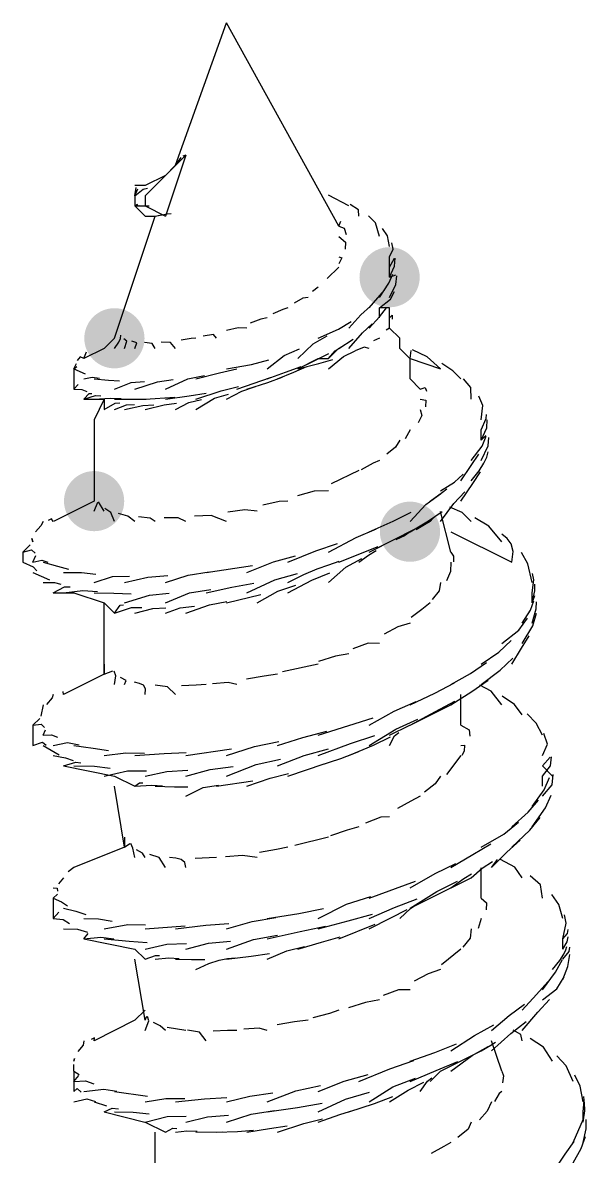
# Model space of a CAD drawing. Header units: millimetres. Extents: x 9 to 367, y 9 to 251.
# Drawn here: x 220.006 to 222.347, y 40.286 to 45 of the extents above; entities that cross this region are included whole.
import ezdxf

# ---------------------------------------------------------------- set-up
doc = ezdxf.new("R2010")
doc.units = ezdxf.units.MM
doc.layers.add('图层 1', color=7, linetype='Continuous')

msp = doc.modelspace()

# ---------------------------------------------------------------- hatches: boundary and pattern name
at = {"layer": '图层 1'}
h = msp.add_hatch(color=7, dxfattribs=at)
edge = h.paths.add_edge_path()
edge.add_arc((221.530333, 43.941859), 0.12506, 0, 360)
h = msp.add_hatch(color=7, dxfattribs=at)
edge = h.paths.add_edge_path()
edge.add_arc((220.387227, 43.687929), 0.12506, 0, 360)
h = msp.add_hatch(color=7, dxfattribs=at)
edge = h.paths.add_edge_path()
edge.add_arc((220.387227, 43.687929), 0.12506, 0, 360)
h = msp.add_hatch(color=7, dxfattribs=at)
edge = h.paths.add_edge_path()
edge.add_arc((220.387227, 43.687929), 0.12506, 0, 360)
h = msp.add_hatch(color=7, dxfattribs=at)
edge = h.paths.add_edge_path()
edge.add_arc((220.302843, 43.010631), 0.12506, 0, 360)
h = msp.add_hatch(color=7, dxfattribs=at)
edge = h.paths.add_edge_path()
edge.add_arc((221.615071, 42.883526), 0.12506, 0, 360)

# ---------------------------------------------------------------- linework, layer by layer
at = {"layer": '图层 1', "color": 7, "lineweight": 25}
for points in [[(220.641157, 44.407631), (220.853176, 45.000298)], [(221.318808, 44.153737), (220.853141, 45.000051)], [(220.683526, 44.45), (220.514545, 44.280667)], [(220.683526, 44.45), (220.599212, 44.196)], [(220.641157, 44.407631), (220.664837, 44.439866)], [(220.683526, 44.45), (220.671884, 44.445767)], [(220.641157, 44.407631), (220.599176, 44.365298), (220.51451, 44.322965), (220.472176, 44.322965)], [(220.472, 44.28049), (220.4776, 44.315195)], [(220.472, 44.28049), (220.478085, 44.313122)], [(220.472, 44.28049), (220.50644, 44.30836), (220.524211, 44.311888)], [(220.472, 44.28049), (220.484744, 44.309771)], [(220.472, 44.28049), (220.472, 44.23851)], [(220.514369, 44.28049), (220.514369, 44.23851)], [(221.361176, 44.238474), (221.27651, 44.283277)], [(220.472, 44.238474), (220.483598, 44.245618)], [(220.472, 44.238474), (220.485361, 44.24262)], [(220.472, 44.238474), (220.49277, 44.240415)], [(220.472, 44.238474), (220.512525, 44.238607), (220.531619, 44.238474)], [(220.472, 44.238474), (220.514333, 44.196141), (220.556667, 44.196141)], [(220.514369, 44.238474), (220.599035, 44.196141)], [(221.403192, 44.196106), (221.400987, 44.222211), (221.366503, 44.244084)], [(220.387227, 43.687929), (220.556561, 44.195929)], [(220.556737, 44.196106), (220.605729, 44.204793), (220.622707, 44.207395)], [(220.556737, 44.196106), (220.581608, 44.20056), (220.593779, 44.203161)], [(221.318808, 44.153737), (221.328068, 44.175477)], [(221.487929, 44.111333), (221.472143, 44.168131), (221.443127, 44.197411)], [(221.318808, 44.153737), (221.341033, 44.145976), (221.349499, 44.119165)], [(221.530333, 44.068965), (221.521558, 44.113812), (221.501406, 44.144106)], [(221.318808, 44.111333), (221.346677, 44.088006), (221.345972, 44.059122)], [(221.530333, 44.026596), (221.545459, 44.057817), (221.539153, 44.084804)], [(221.318808, 43.984228), (221.271183, 43.93625)], [(221.318808, 44.026596), (221.331861, 44.022892), (221.319513, 43.996963)], [(221.530333, 43.941859), (221.530333, 44.026526)], [(221.530333, 43.941859), (221.550309, 43.988073), (221.553617, 44.021587)], [(221.530333, 43.984228), (221.550486, 44.021578)], [(221.487929, 43.857439), (221.526691, 43.91675), (221.544021, 43.955159)], [(221.530333, 43.941859), (221.556836, 43.952045)], [(221.530333, 43.857439), (221.556395, 43.911502), (221.561025, 43.948103)], [(221.234035, 43.899808), (221.209694, 43.882874)], [(221.191667, 43.857439), (221.170103, 43.854088), (221.133458, 43.833803)], [(221.445561, 43.815071), (221.509766, 43.888096)], [(221.487929, 43.815071), (221.534584, 43.851186), (221.551077, 43.881746)], [(221.106929, 43.815071), (221.086998, 43.808147), (221.045899, 43.789318)], [(221.361176, 43.730333), (221.411359, 43.784749), (221.451487, 43.821703)], [(221.445561, 43.730333), (221.487806, 43.77765), (221.516822, 43.814647)], [(221.487929, 43.772702), (221.487929, 43.815035)], [(221.530333, 43.815071), (221.488, 43.815071)], [(221.657439, 43.476404), (221.615106, 43.518737), (221.615106, 43.603051), (221.572772, 43.645384), (221.572772, 43.688071), (221.530439, 43.730404), (221.530439, 43.815071)], [(221.022157, 43.772702), (220.996007, 43.76719), (220.951601, 43.75083)], [(221.234035, 43.687929), (221.317467, 43.725192), (221.371266, 43.757427)], [(221.530333, 43.772702), (221.541269, 43.784432), (221.540564, 43.767058)], [(220.810631, 43.687929), (220.799166, 43.702967), (220.755951, 43.696043)], [(220.937772, 43.730333), (220.900687, 43.731921), (220.852753, 43.71975)], [(221.361176, 43.645561), (221.417533, 43.709855), (221.458543, 43.748219)], [(221.530333, 43.730333), (221.515517, 43.721867)], [(220.387227, 43.687929), (220.344894, 43.645596), (220.26058, 43.603263)], [(220.387227, 43.645561), (220.405451, 43.671716), (220.413157, 43.687056), (220.413686, 43.700241)], [(220.429596, 43.645561), (220.438812, 43.675194), (220.426068, 43.685778)], [(220.472, 43.645561), (220.480467, 43.669021), (220.4593, 43.675547)], [(220.556737, 43.645561), (220.544037, 43.666639), (220.512287, 43.670255)], [(220.641157, 43.645561), (220.620255, 43.670784), (220.58189, 43.671666)], [(220.725894, 43.687929), (220.706403, 43.686298), (220.664158, 43.680168)], [(221.149298, 43.603192), (221.213371, 43.66484), (221.271359, 43.698442)], [(221.318808, 43.645561), (221.378427, 43.684014)], [(221.487929, 43.687929), (221.463941, 43.677346)], [(220.260474, 43.603192), (220.244732, 43.610733), (220.232958, 43.595784)], [(220.260474, 43.603192), (220.271587, 43.63115)], [(221.022157, 43.561176), (221.092051, 43.615769), (221.15586, 43.644432)], [(221.149298, 43.561176), (221.219545, 43.595352), (221.278415, 43.625029)], [(221.234035, 43.603192), (221.276369, 43.603192), (221.318702, 43.645526)], [(221.276404, 43.603192), (221.303568, 43.635868), (221.328615, 43.652934)], [(221.276404, 43.561176), (221.339198, 43.611624), (221.387176, 43.635613)], [(221.445561, 43.645561), (221.42413, 43.650808), (221.387352, 43.635683)], [(221.615071, 43.603192), (221.620186, 43.63653)], [(221.741859, 43.561176), (221.686914, 43.610698), (221.625089, 43.639846)], [(220.218071, 43.561176), (220.229183, 43.583137)], [(220.218071, 43.561176), (220.230418, 43.569996)], [(220.218071, 43.561176), (220.218071, 43.47651)], [(220.218071, 43.561176), (220.265696, 43.540363)], [(220.725894, 43.518808), (220.824055, 43.544516), (220.895228, 43.561494)], [(220.853, 43.561176), (220.956981, 43.578683), (221.028683, 43.598571)], [(221.022157, 43.518808), (221.097916, 43.546369), (221.162562, 43.571019)], [(221.064526, 43.518808), (221.132964, 43.546501), (221.186587, 43.571019)], [(221.149298, 43.561176), (221.233965, 43.603157)], [(221.149298, 43.561176), (221.236081, 43.583093), (221.29429, 43.599982)], [(221.615071, 43.603192), (221.741718, 43.561212)], [(221.826596, 43.518808), (221.793038, 43.552807), (221.747574, 43.582308)], [(220.260474, 43.518808), (220.294297, 43.526569), (220.32468, 43.52163)], [(220.302843, 43.518808), (220.363212, 43.514089), (220.407971, 43.510694)], [(220.472, 43.476404), (220.566633, 43.507007), (220.631103, 43.515915)], [(220.599106, 43.476404), (220.692239, 43.518737), (220.761031, 43.533554)], [(220.895404, 43.476404), (221.035457, 43.52544)], [(220.937772, 43.476404), (221.024512, 43.503876), (221.08347, 43.525793)], [(221.868965, 43.434035), (221.867862, 43.483777), (221.83792, 43.518702)], [(220.218071, 43.476404), (220.236724, 43.495233)], [(220.218071, 43.476404), (220.251452, 43.475522), (220.272398, 43.467232)], [(220.387227, 43.476404), (220.457298, 43.503788), (220.511758, 43.508154)], [(220.725894, 43.434035), (220.830096, 43.469622), (220.902283, 43.48801)], [(220.853, 43.434035), (220.9165, 43.46777), (220.97365, 43.486952)], [(221.657439, 43.476404), (221.678474, 43.482798), (221.683898, 43.46829)], [(220.260474, 43.434035), (220.281685, 43.458245), (220.293636, 43.458377)], [(220.260474, 43.434035), (220.308232, 43.449822), (220.331383, 43.448146)], [(220.260474, 43.434035), (220.344788, 43.434035)], [(220.302843, 43.434035), (220.369386, 43.439327), (220.415026, 43.43721)], [(220.344859, 43.434035), (220.302878, 43.349369), (220.302878, 43.307035), (220.302878, 43.264702), (220.302878, 43.180035), (220.302878, 43.137702), (220.302878, 43.095369), (220.302878, 43.010702)], [(220.344859, 43.434035), (220.344859, 43.391702)], [(220.344859, 43.391667), (220.390852, 43.418478), (220.409064, 43.419889)], [(220.387227, 43.434035), (220.463339, 43.434256), (220.518814, 43.434741)], [(220.514369, 43.434035), (220.638546, 43.442502)], [(220.599106, 43.434035), (220.69828, 43.449205), (220.768086, 43.460141)], [(220.641157, 43.391667), (220.696896, 43.421432), (220.74946, 43.432942)], [(220.725894, 43.391667), (220.802271, 43.438322), (220.860655, 43.455872)], [(221.657439, 43.434035), (221.68134, 43.430904), (221.679311, 43.402638)], [(221.911333, 43.349298), (221.917683, 43.407903), (221.90075, 43.447723)], [(220.387227, 43.391667), (220.437278, 43.411466), (220.471189, 43.412481)], [(220.429596, 43.391667), (220.505928, 43.408424), (220.551304, 43.411422)], [(220.514369, 43.391667), (220.593523, 43.411378), (220.644896, 43.418125)], [(221.657439, 43.391667), (221.664098, 43.366708), (221.649325, 43.335928)], [(221.911333, 43.306929), (221.931618, 43.354731), (221.932853, 43.370782)], [(221.911333, 43.264526), (221.933823, 43.315987), (221.935675, 43.349192)], [(221.615071, 43.306929), (221.594962, 43.269888)], [(221.868965, 43.180141), (221.914694, 43.238879), (221.931054, 43.280683)], [(221.911333, 43.264526), (221.911333, 43.306859)], [(221.911333, 43.264526), (221.929678, 43.282914)], [(221.572702, 43.264526), (221.555239, 43.235465), (221.518727, 43.205612)], [(221.911333, 43.180141), (221.940041, 43.241172), (221.943083, 43.275744)], [(221.826596, 43.095404), (221.869547, 43.158507), (221.900327, 43.205471)], [(221.868965, 43.095404), (221.901773, 43.136574), (221.922411, 43.16812), (221.934052, 43.193382), (221.939873, 43.215701)], [(221.403192, 43.137773), (221.287481, 43.082739)], [(221.487929, 43.180141), (221.46275, 43.168367), (221.412435, 43.140983)], [(221.741859, 43.053), (221.8002, 43.089821), (221.836051, 43.122144)], [(221.826596, 43.010631), (221.87572, 43.083789), (221.907382, 43.13234)], [(221.276404, 43.053), (221.217137, 43.052471), (221.148346, 43.032892)], [(221.615071, 42.925894), (221.681525, 42.996273), (221.741365, 43.041253)], [(221.69949, 43.010631), (221.750202, 43.047497), (221.768635, 43.062137)], [(221.741859, 42.925894), (221.796716, 43.00108), (221.843106, 43.049014)], [(220.302843, 43.010631), (220.13351, 42.925965)], [(220.302843, 42.968263), (220.318101, 43.006936)], [(220.344859, 42.968263), (220.321223, 43.007421)], [(221.106929, 43.010631), (221.071255, 43.009176), (221.003566, 42.993698)], [(220.387227, 42.925894), (220.372852, 42.963553), (220.347364, 42.980575)], [(220.472, 42.925894), (220.443072, 42.948604), (220.403561, 42.959408)], [(220.853, 42.925894), (220.789191, 42.950456), (220.720356, 42.947766)], [(220.980141, 42.968263), (220.928591, 42.97501), (220.858786, 42.965088)], [(221.445561, 42.883526), (221.545176, 42.926873), (221.620186, 42.964664)], [(221.615071, 42.883526), (221.691315, 42.929122), (221.748773, 42.967839)], [(221.784227, 42.799106), (221.741894, 42.968086)], [(221.868965, 42.925894), (221.831085, 42.963156), (221.78077, 42.985866)], [(220.090965, 42.925894), (220.081131, 42.908476), (220.058862, 42.882855)], [(220.133333, 42.925894), (220.126366, 42.93661), (220.112519, 42.930127)], [(220.556737, 42.925894), (220.535703, 42.940446), (220.486887, 42.946003)], [(220.683526, 42.925894), (220.652481, 42.940843), (220.59392, 42.941769)], [(221.69949, 42.925894), (221.674708, 42.911959), (221.640929, 42.891675)], [(221.69949, 42.925894), (221.710647, 42.939785)], [(221.996106, 42.841474), (221.941866, 42.906253), (221.883922, 42.941663)], [(221.276404, 42.799106), (221.391189, 42.858725), (221.476076, 42.895061)], [(221.445561, 42.799106), (221.551526, 42.852067), (221.627594, 42.891534)], [(221.445561, 42.799106), (221.530227, 42.841439), (221.614894, 42.88342)], [(221.615071, 42.883526), (221.592449, 42.866857), (221.555804, 42.849659)], [(221.615071, 42.883526), (221.630813, 42.893271)], [(221.784227, 42.883526), (222.03858, 42.756878)], [(222.038474, 42.756737), (222.043033, 42.800879), (222.034991, 42.832584), (222.018283, 42.855559), (221.996847, 42.873507)], [(220.006192, 42.799106), (220.036796, 42.829445)], [(220.006192, 42.799106), (220.042749, 42.807572), (220.058403, 42.793814)], [(221.106929, 42.756737), (221.223478, 42.804009), (221.314363, 42.834348)], [(221.318808, 42.756737), (221.483202, 42.822001)], [(220.006192, 42.799106), (220.006192, 42.756772)], [(220.048596, 42.756737), (220.061208, 42.784739)], [(220.048596, 42.756737), (220.085505, 42.765601), (220.111038, 42.756737)], [(220.937772, 42.714369), (221.047442, 42.758289), (221.139914, 42.78316)], [(221.106929, 42.672), (221.174023, 42.705536), (221.229608, 42.72915), (221.277387, 42.746414), (221.321066, 42.7609)], [(221.276404, 42.672), (221.348459, 42.735676), (221.414693, 42.771836)], [(221.403192, 42.756737), (221.443144, 42.786018), (221.474101, 42.804715)], [(221.784227, 42.799106), (221.796178, 42.782128), (221.795164, 42.758536)], [(222.122859, 42.672), (222.105044, 42.750581), (222.077703, 42.796883)], [(220.006192, 42.756737), (220.049055, 42.73804), (220.065459, 42.720401)], [(220.048596, 42.714369), (220.118093, 42.683324)], [(220.090965, 42.756737), (220.15054, 42.740113), (220.196092, 42.727457)], [(220.175702, 42.714369), (220.250359, 42.714016), (220.310463, 42.707313)], [(220.599106, 42.672), (220.693518, 42.703441), (220.780786, 42.716097)], [(220.768263, 42.714369), (220.960174, 42.743649)], [(221.106929, 42.629596), (221.207427, 42.681719), (221.28226, 42.712146)], [(221.784227, 42.756737), (221.782905, 42.717579), (221.766236, 42.679479)], [(220.090965, 42.672), (220.137752, 42.672176), (220.164695, 42.664944)], [(220.302843, 42.672), (220.378999, 42.697003), (220.449599, 42.698458)], [(220.429596, 42.672), (220.526434, 42.694842), (220.608454, 42.701281)], [(220.768263, 42.629596), (220.875243, 42.653453), (220.966877, 42.670166)], [(220.937772, 42.629596), (221.053792, 42.683571), (221.147323, 42.710029)], [(221.741859, 42.672), (221.735862, 42.637692), (221.706581, 42.601797)], [(222.122859, 42.629596), (222.1289, 42.683439), (222.124623, 42.710029)], [(222.122859, 42.587227), (222.133178, 42.637851), (222.133442, 42.665191)], [(220.133333, 42.629596), (220.1799, 42.654864), (220.203183, 42.653938)], [(220.133333, 42.629596), (220.218, 42.629596), (220.345, 42.587263)], [(220.175702, 42.629596), (220.256664, 42.639165), (220.317519, 42.634182)], [(220.302843, 42.629596), (220.385349, 42.627435), (220.457007, 42.62501)], [(220.429596, 42.587227), (220.532695, 42.62008), (220.615157, 42.627797)], [(220.599106, 42.587227), (220.699515, 42.628679), (220.787489, 42.642614)], [(220.853, 42.587227), (220.995522, 42.6218)], [(220.980141, 42.587227), (221.066307, 42.63622), (221.140302, 42.661664)], [(222.122859, 42.587227), (222.122859, 42.629561)], [(222.122859, 42.587227), (222.133089, 42.618272)], [(220.344859, 42.290965), (220.344859, 42.587298)], [(220.344859, 42.587227), (220.387192, 42.544894)], [(220.387227, 42.544859), (220.410996, 42.577403), (220.424975, 42.579784)], [(220.599106, 42.544859), (220.660445, 42.566687), (220.720461, 42.574492)], [(220.683526, 42.544859), (220.782612, 42.57877), (220.853917, 42.592837)], [(221.69949, 42.587227), (221.663816, 42.560505), (221.61941, 42.526902)], [(222.08049, 42.502843), (222.115856, 42.556553), (222.129526, 42.595976)], [(222.122859, 42.502843), (222.139484, 42.563036), (222.140498, 42.591743)], [(220.387227, 42.544859), (220.458356, 42.56876), (220.501175, 42.568848)], [(220.472, 42.544859), (220.547362, 42.5636), (220.600764, 42.566731)], [(221.996106, 42.418071), (222.06772, 42.473721), (222.10335, 42.524609)], [(222.08049, 42.418071), (222.125646, 42.492639), (222.14011, 42.544718)], [(221.615071, 42.502843), (221.564535, 42.487409), (221.508179, 42.457687)], [(221.911333, 42.333333), (221.983917, 42.382149), (222.035864, 42.4307)], [(222.038474, 42.333333), (222.078912, 42.398818), (222.110088, 42.450808)], [(221.487929, 42.418071), (221.441407, 42.420055), (221.378216, 42.395846)], [(221.361176, 42.375702), (221.305085, 42.36556), (221.235235, 42.343246)], [(221.784227, 42.248596), (221.866248, 42.294413), (221.933452, 42.339966)], [(221.911333, 42.248596), (221.989915, 42.307334), (222.042567, 42.357604)], [(220.344859, 42.290965), (220.175878, 42.206298)], [(220.344859, 42.333333), (220.344859, 42.291)], [(220.344859, 42.290965), (220.380489, 42.304855)], [(220.387227, 42.248596), (220.393357, 42.284491), (220.386522, 42.302924)], [(221.064526, 42.290965), (221.008698, 42.283204), (220.936467, 42.270151)], [(221.234035, 42.333333), (221.085516, 42.301231)], [(220.429596, 42.248596), (220.436519, 42.264074), (220.413016, 42.277171)], [(220.514369, 42.206192), (220.516755, 42.23076), (220.507534, 42.245042), (220.490705, 42.252775), (220.470271, 42.257698)], [(220.641157, 42.206192), (220.607599, 42.238339), (220.555785, 42.245351)], [(220.768263, 42.248596), (220.726547, 42.245201), (220.665252, 42.242599)], [(220.895404, 42.248596), (220.860391, 42.256578), (220.794157, 42.251066)], [(221.615071, 42.163824), (221.718214, 42.212242), (221.799926, 42.25484)], [(221.784227, 42.163824), (221.872113, 42.219386), (221.940155, 42.266482)], [(221.996106, 42.163824), (221.952273, 42.219739), (221.905795, 42.246021)], [(220.133333, 42.206192), (220.129056, 42.192125), (220.104406, 42.165623)], [(220.175702, 42.206192), (220.174952, 42.219377)], [(221.826596, 42.079439), (221.826596, 42.206086)], [(222.08049, 42.121808), (222.049446, 42.165464), (221.998293, 42.200124)], [(220.090965, 42.163824), (220.08144, 42.116199)], [(221.445561, 42.079439), (221.549851, 42.137824), (221.640647, 42.177159)], [(221.615071, 42.079439), (221.721433, 42.136104), (221.801337, 42.178217)], [(221.615071, 42.079439), (221.784051, 42.163753)], [(221.784227, 42.163824), (221.802131, 42.178067)], [(220.048596, 42.079439), (220.077392, 42.106559)], [(221.234035, 42.037071), (221.361432, 42.077905), (221.461577, 42.109743)], [(221.445561, 41.994667), (221.555892, 42.062973), (221.647702, 42.104028)], [(222.165263, 42.037071), (222.138804, 42.086856), (222.101763, 42.126323)], [(220.048596, 42.079439), (220.083124, 42.083673), (220.097279, 42.069914)], [(220.048596, 42.079439), (220.048596, 41.994773)], [(220.090965, 42.037071), (220.101239, 42.05956)], [(221.064526, 41.994667), (221.169477, 42.028357), (221.269137, 42.053581)], [(221.530333, 42.037071), (221.615, 42.079404)], [(221.826596, 42.079439), (221.861433, 42.060125), (221.862932, 42.032873)], [(220.048596, 41.994667), (220.089121, 42.008778), (220.103982, 41.996431)], [(220.090965, 42.037071), (220.125846, 42.039408), (220.150937, 42.029309)], [(220.133333, 41.994667), (220.192776, 42.006308), (220.240578, 41.996783)], [(220.853, 41.952298), (220.969725, 41.99053), (221.070311, 42.010506)], [(221.234035, 41.952298), (221.367606, 42.00301), (221.468632, 42.036259)], [(221.361176, 41.952298), (221.464099, 41.996042), (221.534743, 42.030262)], [(221.530333, 41.994667), (221.551059, 42.034707), (221.568081, 42.048289)], [(222.165263, 41.952298), (222.186209, 42.000364), (222.170907, 42.043667)], [(220.090965, 41.994667), (220.15764, 41.955861)], [(220.218071, 41.994667), (220.298283, 41.983069), (220.362357, 41.973853)], [(220.344859, 41.952298), (220.435302, 41.964072), (220.512781, 41.962881)], [(220.472, 41.952298), (220.593752, 41.961029), (220.685078, 41.964998)], [(220.683526, 41.952298), (220.87332, 41.980873)], [(221.064526, 41.909929), (221.175518, 41.953497), (221.276192, 41.980132)], [(221.234035, 41.909929), (221.327433, 41.940886), (221.40231, 41.969196)], [(221.826596, 41.994667), (221.842085, 41.995808), (221.840388, 41.971499), (221.830477, 41.953392)], [(220.133333, 41.952298), (220.183472, 41.942508), (220.215883, 41.93219)], [(220.175702, 41.909929), (220.226722, 41.92479), (220.247316, 41.922982)], [(220.175702, 41.909929), (220.387369, 41.867596)], [(220.218071, 41.909929), (220.304237, 41.908254), (220.369765, 41.900757)], [(220.853, 41.867561), (220.975811, 41.915671), (221.077719, 41.937058)], [(221.106929, 41.867561), (221.257918, 41.917655)], [(221.826596, 41.952298), (221.766271, 41.874334)], [(222.165263, 41.867561), (222.198733, 41.910115), (222.202304, 41.947641)], [(222.165263, 41.909929), (222.197498, 41.946354)], [(222.207631, 41.867561), (222.165298, 41.909894)], [(220.344859, 41.867561), (220.441608, 41.88908), (220.519837, 41.889433)], [(220.387227, 41.867561), (220.471894, 41.825228)], [(220.514369, 41.867561), (220.605385, 41.886434), (220.692169, 41.89155)], [(220.683526, 41.867561), (220.785434, 41.895033), (220.880728, 41.907425)], [(220.937772, 41.825192), (221.033904, 41.858442), (221.110986, 41.877403)], [(221.741859, 41.867561), (221.719722, 41.834576), (221.675889, 41.800533)], [(222.165263, 41.783141), (222.205083, 41.830369), (222.209713, 41.874158)], [(222.165263, 41.825192), (222.165263, 41.867526)], [(220.429596, 41.571263), (220.387263, 41.825263)], [(220.472, 41.825192), (220.4918, 41.839303), (220.505514, 41.838598)], [(220.472, 41.825192), (220.541982, 41.829426), (220.587358, 41.826251)], [(220.556737, 41.825192), (220.636289, 41.822899), (220.692557, 41.822723)], [(220.683526, 41.783141), (220.755184, 41.819742), (220.819698, 41.829355)], [(220.810631, 41.825192), (220.962326, 41.84777)], [(222.122859, 41.740772), (222.172115, 41.809608), (222.19412, 41.861775)], [(221.657439, 41.783141), (221.618545, 41.762504), (221.563247, 41.732341)], [(222.122859, 41.656035), (222.178069, 41.734617), (222.201528, 41.788327)], [(222.038474, 41.656035), (222.106472, 41.716537), (222.148541, 41.767513)], [(221.530333, 41.698404), (221.4936, 41.695934), (221.430144, 41.67124)], [(221.911333, 41.571263), (222.00526, 41.626164), (222.06585, 41.674979)], [(222.038474, 41.571263), (222.112911, 41.641686), (222.155597, 41.694382)], [(221.403192, 41.656035), (221.354641, 41.641792), (221.284659, 41.619346)], [(220.429596, 41.613667), (220.429596, 41.571333)], [(220.429596, 41.571263), (220.45116, 41.587535)], [(220.472, 41.528894), (220.463136, 41.567744), (220.455067, 41.58675)], [(221.276404, 41.613667), (221.136704, 41.579094)], [(221.784227, 41.486526), (221.876743, 41.540501), (221.950739, 41.586009)], [(221.953737, 41.486526), (222.016708, 41.55126), (222.073329, 41.601178)], [(220.429596, 41.571263), (220.217929, 41.486596)], [(220.514369, 41.528894), (220.504182, 41.547195), (220.479444, 41.560997)], [(220.599106, 41.486526), (220.572868, 41.528109), (220.534195, 41.540853)], [(220.980141, 41.528894), (220.91867, 41.537052), (220.849261, 41.531716)], [(221.106929, 41.571263), (221.060098, 41.562223), (220.990513, 41.549743)], [(220.218071, 41.486526), (220.194434, 41.468534)], [(220.683526, 41.486526), (220.679502, 41.508508), (220.664564, 41.520304), (220.64235, 41.525618), (220.616498, 41.528153)], [(220.810631, 41.528894), (220.781086, 41.526645), (220.722437, 41.524661)], [(221.615071, 41.402141), (221.719757, 41.46154), (221.805923, 41.503741)], [(221.868965, 41.44451), (221.914297, 41.483712), (221.957512, 41.512596)], [(221.911333, 41.359737), (221.911333, 41.486384)], [(221.953737, 41.486526), (221.979181, 41.519951)], [(222.08049, 41.44451), (222.049887, 41.488607), (221.991237, 41.521062)], [(220.175702, 41.44451), (220.155241, 41.418757)], [(221.69949, 41.359737), (221.868824, 41.444404)], [(221.784227, 41.402141), (221.838114, 41.441564), (221.870305, 41.460349)], [(222.165263, 41.359737), (222.15662, 41.414903), (222.11411, 41.452871)], [(220.133333, 41.402141), (220.149076, 41.401568), (220.151325, 41.38803)], [(221.445561, 41.359737), (221.637472, 41.42994)], [(221.615071, 41.317369), (221.725931, 41.386645), (221.812979, 41.430258)], [(220.133333, 41.359737), (220.150355, 41.375656)], [(220.133333, 41.359737), (220.133333, 41.275071)], [(220.133333, 41.359737), (220.167641, 41.344965), (220.192953, 41.327282)], [(221.234035, 41.275), (221.351775, 41.334928), (221.452052, 41.367075)], [(221.445561, 41.275), (221.550865, 41.320905), (221.644527, 41.356492)], [(221.615071, 41.317369), (221.699384, 41.359702)], [(221.911333, 41.359737), (221.932324, 41.340379), (221.931089, 41.311759)], [(222.25, 41.275), (222.233375, 41.3329), (222.203786, 41.375189)], [(220.133333, 41.275), (220.156352, 41.300929)], [(220.175702, 41.317369), (220.227207, 41.305242), (220.26813, 41.291263)], [(221.022157, 41.275), (221.152729, 41.295373), (221.256049, 41.316275)], [(221.445561, 41.232631), (221.53477, 41.277831), (221.603605, 41.312712)], [(221.572702, 41.275), (221.616623, 41.316716), (221.63726, 41.330386)], [(220.133333, 41.275), (220.173815, 41.27037), (220.200008, 41.253833)], [(220.260474, 41.275), (220.321108, 41.273545), (220.377244, 41.264417)], [(220.344859, 41.232631), (220.442622, 41.250358), (220.516309, 41.248506)], [(220.641157, 41.232631), (220.766922, 41.246787), (220.863054, 41.254856)], [(220.853, 41.232631), (220.959098, 41.262485), (221.057258, 41.278845)], [(221.234035, 41.232631), (221.357948, 41.265396), (221.459107, 41.293662)], [(221.318808, 41.190263), (221.470855, 41.251293)], [(221.911333, 41.275), (221.898281, 41.233725)], [(222.25, 41.190263), (222.263626, 41.25535), (222.257408, 41.289746)], [(220.175702, 41.232631), (220.233513, 41.230382), (220.275185, 41.217815)], [(220.260474, 41.190263), (220.278202, 41.212708)], [(220.514369, 41.232631), (220.680527, 41.244979)], [(220.853, 41.147859), (220.965139, 41.18759), (221.064314, 41.205362)], [(221.022157, 41.190263), (221.158814, 41.220513), (221.263457, 41.242827)], [(221.868965, 41.232631), (221.865084, 41.192723), (221.834745, 41.155726)], [(222.25, 41.190263), (222.269491, 41.213282), (222.271519, 41.229421)], [(220.260474, 41.190263), (220.331118, 41.198024), (220.384299, 41.190968)], [(220.260474, 41.190263), (220.472141, 41.147929)], [(220.344859, 41.190263), (220.448664, 41.180914), (220.523364, 41.174741)], [(220.514369, 41.147859), (220.604371, 41.168011), (220.68723, 41.171495)], [(220.683526, 41.147859), (220.778246, 41.171892), (220.869792, 41.181373)], [(221.022157, 41.10549), (221.103031, 41.140062), (221.177026, 41.15876)], [(221.149298, 41.147859), (221.247988, 41.17639), (221.324981, 41.199364)], [(222.207631, 41.063474), (222.237039, 41.100687), (222.254242, 41.126489), (222.263045, 41.144685), (222.267251, 41.159077)], [(222.25, 41.147859), (222.268521, 41.177404), (222.272225, 41.199012)], [(222.25, 41.147859), (222.25, 41.190192)], [(222.25, 41.10549), (222.275929, 41.138299), (222.278575, 41.15629)], [(220.472, 41.147859), (220.514333, 41.105526)], [(220.514369, 41.10549), (220.557496, 41.121189), (220.574694, 41.121012)], [(220.556737, 41.10549), (220.613138, 41.111267), (220.656573, 41.108313)], [(220.725894, 41.063474), (220.779053, 41.088191), (220.821762, 41.101927), (220.857458, 41.10852), (220.889583, 41.111805)], [(220.853, 41.10549), (220.955658, 41.118852), (221.0308, 41.129832)], [(221.826596, 41.147859), (221.745457, 41.082242)], [(222.25, 41.021106), (222.271387, 41.076095), (222.279281, 41.125528)], [(220.514369, 40.851596), (220.472035, 41.105596)], [(220.641157, 41.10549), (220.7077, 41.104873), (220.762865, 41.104785)], [(221.741859, 41.063474), (221.689868, 41.044557), (221.632851, 41.014791)], [(222.165263, 40.978737), (222.218841, 41.051939), (222.248871, 41.105032)], [(222.165263, 40.936333), (222.224882, 40.982415), (222.255927, 41.031936)], [(221.615071, 40.978737), (221.566696, 40.978825), (221.50324, 40.955101)], [(222.08049, 40.893965), (222.14033, 40.95967), (222.187735, 41.011087)], [(221.487929, 40.936333), (221.429809, 40.925309), (221.359518, 40.903172)], [(222.08049, 40.809228), (222.146372, 40.885075), (222.19479, 40.937639)], [(220.514369, 40.893965), (220.472035, 40.851631)], [(221.318808, 40.893965), (221.280928, 40.880383), (221.211563, 40.862567)], [(221.953737, 40.809228), (222.027291, 40.871272), (222.091321, 40.919294)], [(220.472, 40.851596), (220.303019, 40.766929)], [(220.514369, 40.851596), (220.522218, 40.869103)], [(220.514369, 40.809228), (220.529494, 40.848827), (220.524246, 40.867789)], [(220.599106, 40.809228), (220.576793, 40.828586), (220.549717, 40.842389)], [(221.191667, 40.851596), (221.135487, 40.845158), (221.063961, 40.832899)], [(221.784227, 40.724808), (221.883402, 40.787999), (221.962733, 40.833463)], [(221.953737, 40.724808), (222.033553, 40.796466), (222.098023, 40.846163)], [(220.302843, 40.766859), (220.304872, 40.779382), (220.290496, 40.771798)], [(220.683526, 40.809228), (220.605914, 40.82228)], [(220.768263, 40.766859), (220.740261, 40.802181), (220.690299, 40.810251)], [(220.895404, 40.809228), (220.857392, 40.808963), (220.797684, 40.807111)], [(221.022157, 40.809228), (220.98904, 40.819414), (220.924437, 40.814519)], [(222.08049, 40.766859), (222.075022, 40.793141), (222.043096, 40.810956)], [(220.260474, 40.766859), (220.256991, 40.748735), (220.23578, 40.721351)], [(221.615071, 40.682439), (221.718258, 40.717364), (221.807687, 40.754406)], [(221.784227, 40.640071), (221.873701, 40.705379), (221.939097, 40.742376)], [(221.911333, 40.724808), (221.951065, 40.748929), (221.969894, 40.760086)], [(221.996106, 40.640071), (221.953772, 40.766718)], [(222.207631, 40.682439), (222.169443, 40.740207), (222.114851, 40.776278)], [(221.403192, 40.597702), (221.531824, 40.65053), (221.631087, 40.684838)], [(221.741859, 40.640071), (221.911192, 40.724737)], [(222.292369, 40.597702), (222.264058, 40.66301), (222.224635, 40.704241)], [(220.218071, 40.640071), (220.219305, 40.667411)], [(220.218071, 40.640071), (220.218071, 40.555404)], [(220.218071, 40.640071), (220.241354, 40.626665)], [(221.615071, 40.597702), (221.724255, 40.642593), (221.81439, 40.680605)], [(221.69949, 40.597702), (221.741824, 40.640035)], [(221.996106, 40.640071), (222.003161, 40.621065), (221.999634, 40.59174)], [(220.218071, 40.597702), (220.239722, 40.621779)], [(220.218071, 40.597702), (220.267636, 40.59973), (220.301326, 40.587471)], [(221.234035, 40.555333), (221.340971, 40.599034), (221.440763, 40.626594)], [(221.445561, 40.512929), (221.543236, 40.575636), (221.63853, 40.611354)], [(221.530333, 40.512929), (221.607459, 40.560599), (221.673208, 40.594774)], [(221.657439, 40.555333), (221.687734, 40.598901), (221.706122, 40.612836)], [(222.334737, 40.512929), (222.322081, 40.57762), (222.299107, 40.622996)], [(220.218071, 40.555333), (220.23302, 40.56843), (220.248762, 40.553217)], [(220.260474, 40.555333), (220.343598, 40.56552), (220.397352, 40.556392)], [(220.387227, 40.555333), (220.524458, 40.535578)], [(220.853, 40.512929), (220.949617, 40.536301), (221.044911, 40.549618)], [(221.022157, 40.512929), (221.141131, 40.559011), (221.242643, 40.581016)], [(221.234035, 40.470561), (221.347101, 40.524404), (221.447466, 40.553111)], [(221.996106, 40.555333), (221.985611, 40.547175), (221.96612, 40.514411)], [(220.218071, 40.512929), (220.272795, 40.525365), (220.308734, 40.513988)], [(220.302843, 40.512929), (220.353996, 40.496702)], [(220.514369, 40.512929), (220.600314, 40.526732), (220.679116, 40.527041)], [(220.641157, 40.512929), (220.761983, 40.525674), (220.854235, 40.531274)], [(221.022157, 40.470561), (221.147349, 40.489479), (221.250051, 40.507602)], [(221.361176, 40.470561), (221.467318, 40.506015), (221.543563, 40.535119)], [(221.953737, 40.512929), (221.935393, 40.474168), (221.90329, 40.437788)], [(222.334737, 40.470561), (222.338353, 40.518142), (222.337207, 40.534766)], [(222.334737, 40.428192), (222.340734, 40.475156), (222.340382, 40.511801)], [(220.344859, 40.470561), (220.377667, 40.486127), (220.404126, 40.482908)], [(220.344859, 40.470561), (220.514192, 40.428227)], [(220.387227, 40.470561), (220.465456, 40.469017), (220.531514, 40.462447)], [(220.514369, 40.428192), (220.606444, 40.451872), (220.685819, 40.453592)], [(220.683526, 40.428192), (220.773528, 40.450814), (220.861678, 40.457826)], [(220.853, 40.428192), (220.955879, 40.461574), (221.051614, 40.47617)], [(221.234035, 40.428192), (221.32395, 40.459678), (221.399841, 40.483226)], [(222.334737, 40.428192), (222.334737, 40.470526)], [(220.514369, 40.428192), (220.599035, 40.386212)], [(220.599106, 40.386176), (220.629886, 40.402889), (220.646378, 40.402404)], [(220.937772, 40.386176), (221.031347, 40.401434), (221.104284, 40.412988)], [(221.064526, 40.386176), (221.173402, 40.42313), (221.251851, 40.442621)], [(221.868965, 40.428192), (221.856044, 40.398294), (221.814284, 40.364692)], [(222.292369, 40.343808), (222.336113, 40.442233)], [(222.334737, 40.343808), (222.346908, 40.400517), (222.347437, 40.438705)], [(220.556737, 40.131929), (220.556737, 40.386282)], [(220.641157, 40.386176), (220.687547, 40.392747), (220.730762, 40.390057)], [(220.725894, 40.386176), (220.837725, 40.387235)], [(220.810631, 40.386176), (220.8979, 40.389572), (220.964795, 40.39429)], [(222.292369, 40.259035), (222.326279, 40.318302), (222.343521, 40.369102)], [(221.784227, 40.343808), (221.755476, 40.326742), (221.702383, 40.297241)], [(222.207631, 40.216667), (222.259931, 40.294366), (222.296884, 40.348253)]]:
    msp.add_lwpolyline(points, dxfattribs=at)
for points in [[(220.048596, 42.841474), (220.044716, 42.855674)], [(220.218071, 40.682439), (220.221025, 40.693111)]]:
    msp.add_lwpolyline(points, close=True, dxfattribs=at)

doc.saveas('drawing.dxf')
